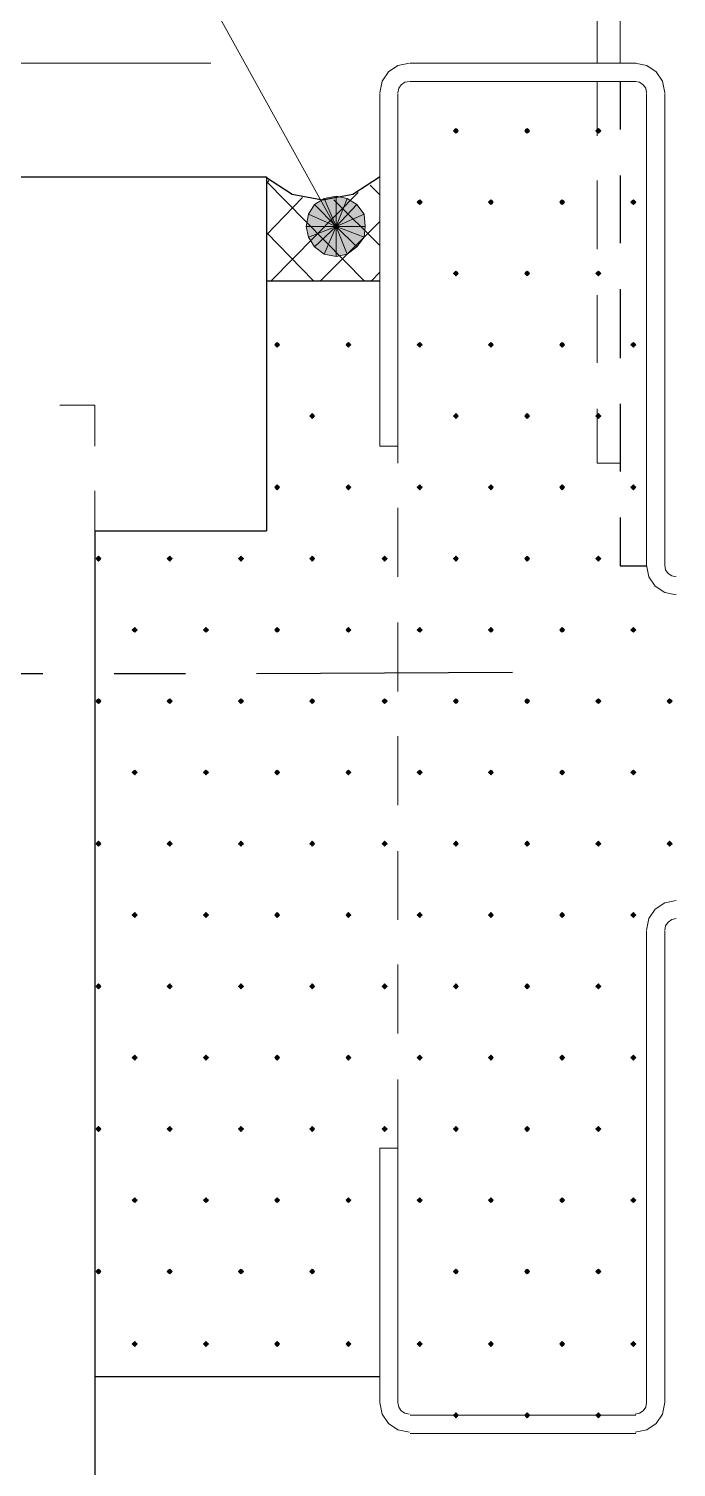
# Model space of a CAD drawing. Header units: millimetres. Extents: x 0 to 420, y 0 to 297.
# Drawn here: x 251.44 to 262.79, y 209.06 to 234.26 of the extents above; entities that cross this region are included whole.
import ezdxf

# ---------------------------------------------------------------- set-up
doc = ezdxf.new("R2010")
doc.units = ezdxf.units.MM

msp = doc.modelspace()

# ---------------------------------------------------------------- hatches: boundary and pattern name
for points in [[(258.932, 232.516), (258.911, 232.495), (258.889, 232.473), (258.911, 232.452), (258.932, 232.431), (258.953, 232.452), (258.974, 232.473), (258.953, 232.495), (258.932, 232.516)], [(260.181, 232.516), (260.16, 232.495), (260.138, 232.473), (260.16, 232.452), (260.181, 232.431), (260.202, 232.452), (260.223, 232.473), (260.202, 232.495), (260.181, 232.516)], [(261.429, 232.516), (261.408, 232.495), (261.387, 232.473), (261.408, 232.452), (261.429, 232.431), (261.451, 232.452), (261.472, 232.473), (261.451, 232.495), (261.429, 232.516)], [(256.625, 231.288), (256.455, 231.182), (256.836, 230.801), (256.625, 231.288)], [(258.297, 231.267), (258.276, 231.246), (258.254, 231.225), (258.276, 231.204), (258.297, 231.182), (258.318, 231.204), (258.339, 231.225), (258.318, 231.246), (258.297, 231.267)], [(259.546, 231.267), (259.525, 231.246), (259.503, 231.225), (259.525, 231.204), (259.546, 231.182), (259.567, 231.204), (259.588, 231.225), (259.567, 231.246), (259.546, 231.267)], [(260.795, 231.267), (260.773, 231.246), (260.752, 231.225), (260.773, 231.204), (260.795, 231.182), (260.816, 231.204), (260.837, 231.225), (260.816, 231.246), (260.795, 231.267)], [(262.043, 231.267), (262.022, 231.246), (262.001, 231.225), (262.022, 231.204), (262.043, 231.182), (262.064, 231.204), (262.086, 231.225), (262.064, 231.246), (262.043, 231.267)], [(258.932, 230.018), (258.911, 229.997), (258.889, 229.976), (258.911, 229.955), (258.932, 229.933), (258.953, 229.955), (258.974, 229.976), (258.953, 229.997), (258.932, 230.018)], [(260.181, 230.018), (260.16, 229.997), (260.138, 229.976), (260.16, 229.955), (260.181, 229.933), (260.202, 229.955), (260.223, 229.976), (260.202, 229.997), (260.181, 230.018)], [(261.429, 230.018), (261.408, 229.997), (261.387, 229.976), (261.408, 229.955), (261.429, 229.933), (261.451, 229.955), (261.472, 229.976), (261.451, 229.997), (261.429, 230.018)], [(255.799, 228.769), (255.778, 228.748), (255.757, 228.727), (255.778, 228.706), (255.799, 228.685), (255.82, 228.706), (255.841, 228.727), (255.82, 228.748), (255.799, 228.769)], [(257.048, 228.769), (257.027, 228.748), (257.006, 228.727), (257.027, 228.706), (257.048, 228.685), (257.069, 228.706), (257.09, 228.727), (257.069, 228.748), (257.048, 228.769)], [(258.297, 228.769), (258.276, 228.748), (258.254, 228.727), (258.276, 228.706), (258.297, 228.685), (258.318, 228.706), (258.339, 228.727), (258.318, 228.748), (258.297, 228.769)], [(259.546, 228.769), (259.525, 228.748), (259.503, 228.727), (259.525, 228.706), (259.546, 228.685), (259.567, 228.706), (259.588, 228.727), (259.567, 228.748), (259.546, 228.769)], [(260.795, 228.769), (260.773, 228.748), (260.752, 228.727), (260.773, 228.706), (260.795, 228.685), (260.816, 228.706), (260.837, 228.727), (260.816, 228.748), (260.795, 228.769)], [(262.043, 228.769), (262.022, 228.748), (262.001, 228.727), (262.022, 228.706), (262.043, 228.685), (262.064, 228.706), (262.086, 228.727), (262.064, 228.748), (262.043, 228.769)], [(256.413, 227.521), (256.392, 227.499), (256.371, 227.478), (256.392, 227.457), (256.413, 227.436), (256.434, 227.457), (256.455, 227.478), (256.434, 227.499), (256.413, 227.521)], [(258.932, 227.521), (258.911, 227.499), (258.889, 227.478), (258.911, 227.457), (258.932, 227.436), (258.953, 227.457), (258.974, 227.478), (258.953, 227.499), (258.932, 227.521)], [(260.181, 227.521), (260.16, 227.499), (260.138, 227.478), (260.16, 227.457), (260.181, 227.436), (260.202, 227.457), (260.223, 227.478), (260.202, 227.499), (260.181, 227.521)], [(261.429, 227.521), (261.408, 227.499), (261.387, 227.478), (261.408, 227.457), (261.429, 227.436), (261.451, 227.457), (261.472, 227.478), (261.451, 227.499), (261.429, 227.521)], [(255.799, 226.272), (255.778, 226.25), (255.757, 226.229), (255.778, 226.208), (255.799, 226.187), (255.82, 226.208), (255.841, 226.229), (255.82, 226.25), (255.799, 226.272)], [(257.048, 226.272), (257.027, 226.25), (257.006, 226.229), (257.027, 226.208), (257.048, 226.187), (257.069, 226.208), (257.09, 226.229), (257.069, 226.25), (257.048, 226.272)], [(258.297, 226.272), (258.276, 226.25), (258.254, 226.229), (258.276, 226.208), (258.297, 226.187), (258.318, 226.208), (258.339, 226.229), (258.318, 226.25), (258.297, 226.272)], [(259.546, 226.272), (259.525, 226.25), (259.503, 226.229), (259.525, 226.208), (259.546, 226.187), (259.567, 226.208), (259.588, 226.229), (259.567, 226.25), (259.546, 226.272)], [(260.795, 226.272), (260.773, 226.25), (260.752, 226.229), (260.773, 226.208), (260.795, 226.187), (260.816, 226.208), (260.837, 226.229), (260.816, 226.25), (260.795, 226.272)], [(262.043, 226.272), (262.022, 226.25), (262.001, 226.229), (262.022, 226.208), (262.043, 226.187), (262.064, 226.208), (262.086, 226.229), (262.064, 226.25), (262.043, 226.272)], [(252.666, 225.023), (252.645, 225.002), (252.624, 224.98), (252.645, 224.959), (252.666, 224.938), (252.688, 224.959), (252.709, 224.98), (252.688, 225.002), (252.666, 225.023)], [(253.915, 225.023), (253.894, 225.002), (253.873, 224.98), (253.894, 224.959), (253.915, 224.938), (253.937, 224.959), (253.958, 224.98), (253.937, 225.002), (253.915, 225.023)], [(255.164, 225.023), (255.143, 225.002), (255.122, 224.98), (255.143, 224.959), (255.164, 224.938), (255.185, 224.959), (255.207, 224.98), (255.185, 225.002), (255.164, 225.023)], [(256.413, 225.023), (256.392, 225.002), (256.371, 224.98), (256.392, 224.959), (256.413, 224.938), (256.434, 224.959), (256.455, 224.98), (256.434, 225.002), (256.413, 225.023)], [(257.683, 225.023), (257.662, 225.002), (257.641, 224.98), (257.662, 224.959), (257.683, 224.938), (257.704, 224.959), (257.725, 224.98), (257.704, 225.002), (257.683, 225.023)], [(258.932, 225.023), (258.911, 225.002), (258.889, 224.98), (258.911, 224.959), (258.932, 224.938), (258.953, 224.959), (258.974, 224.98), (258.953, 225.002), (258.932, 225.023)], [(260.181, 225.023), (260.16, 225.002), (260.138, 224.98), (260.16, 224.959), (260.181, 224.938), (260.202, 224.959), (260.223, 224.98), (260.202, 225.002), (260.181, 225.023)], [(261.429, 225.023), (261.408, 225.002), (261.387, 224.98), (261.408, 224.959), (261.429, 224.938), (261.451, 224.959), (261.472, 224.98), (261.451, 225.002), (261.429, 225.023)], [(253.302, 223.774), (253.28, 223.753), (253.259, 223.732), (253.28, 223.711), (253.302, 223.689), (253.323, 223.711), (253.344, 223.732), (253.323, 223.753), (253.302, 223.774)], [(254.55, 223.774), (254.529, 223.753), (254.508, 223.732), (254.529, 223.711), (254.55, 223.689), (254.571, 223.711), (254.593, 223.732), (254.571, 223.753), (254.55, 223.774)], [(255.799, 223.774), (255.778, 223.753), (255.757, 223.732), (255.778, 223.711), (255.799, 223.689), (255.82, 223.711), (255.841, 223.732), (255.82, 223.753), (255.799, 223.774)], [(257.048, 223.774), (257.027, 223.753), (257.006, 223.732), (257.027, 223.711), (257.048, 223.689), (257.069, 223.711), (257.09, 223.732), (257.069, 223.753), (257.048, 223.774)], [(258.297, 223.774), (258.276, 223.753), (258.254, 223.732), (258.276, 223.711), (258.297, 223.689), (258.318, 223.711), (258.339, 223.732), (258.318, 223.753), (258.297, 223.774)], [(259.546, 223.774), (259.525, 223.753), (259.503, 223.732), (259.525, 223.711), (259.546, 223.689), (259.567, 223.711), (259.588, 223.732), (259.567, 223.753), (259.546, 223.774)], [(260.795, 223.774), (260.773, 223.753), (260.752, 223.732), (260.773, 223.711), (260.795, 223.689), (260.816, 223.711), (260.837, 223.732), (260.816, 223.753), (260.795, 223.774)], [(262.043, 223.774), (262.022, 223.753), (262.001, 223.732), (262.022, 223.711), (262.043, 223.689), (262.064, 223.711), (262.086, 223.732), (262.064, 223.753), (262.043, 223.774)], [(252.666, 222.525), (252.645, 222.504), (252.624, 222.483), (252.645, 222.462), (252.666, 222.44), (252.688, 222.462), (252.709, 222.483), (252.688, 222.504), (252.666, 222.525)], [(253.915, 222.525), (253.894, 222.504), (253.873, 222.483), (253.894, 222.462), (253.915, 222.44), (253.937, 222.462), (253.958, 222.483), (253.937, 222.504), (253.915, 222.525)], [(255.164, 222.525), (255.143, 222.504), (255.122, 222.483), (255.143, 222.462), (255.164, 222.44), (255.185, 222.462), (255.207, 222.483), (255.185, 222.504), (255.164, 222.525)], [(256.413, 222.525), (256.392, 222.504), (256.371, 222.483), (256.392, 222.462), (256.413, 222.44), (256.434, 222.462), (256.455, 222.483), (256.434, 222.504), (256.413, 222.525)], [(257.683, 222.525), (257.662, 222.504), (257.641, 222.483), (257.662, 222.462), (257.683, 222.44), (257.704, 222.462), (257.725, 222.483), (257.704, 222.504), (257.683, 222.525)], [(258.932, 222.525), (258.911, 222.504), (258.889, 222.483), (258.911, 222.462), (258.932, 222.44), (258.953, 222.462), (258.974, 222.483), (258.953, 222.504), (258.932, 222.525)], [(260.181, 222.525), (260.16, 222.504), (260.138, 222.483), (260.16, 222.462), (260.181, 222.44), (260.202, 222.462), (260.223, 222.483), (260.202, 222.504), (260.181, 222.525)], [(261.429, 222.525), (261.408, 222.504), (261.387, 222.483), (261.408, 222.462), (261.429, 222.44), (261.451, 222.462), (261.472, 222.483), (261.451, 222.504), (261.429, 222.525)], [(262.678, 222.525), (262.657, 222.504), (262.636, 222.483), (262.657, 222.462), (262.678, 222.44), (262.7, 222.462), (262.721, 222.483), (262.7, 222.504), (262.678, 222.525)], [(253.302, 221.276), (253.28, 221.255), (253.259, 221.234), (253.28, 221.213), (253.302, 221.192), (253.323, 221.213), (253.344, 221.234), (253.323, 221.255), (253.302, 221.276)], [(254.55, 221.276), (254.529, 221.255), (254.508, 221.234), (254.529, 221.213), (254.55, 221.192), (254.571, 221.213), (254.593, 221.234), (254.571, 221.255), (254.55, 221.276)], [(255.799, 221.276), (255.778, 221.255), (255.757, 221.234), (255.778, 221.213), (255.799, 221.192), (255.82, 221.213), (255.841, 221.234), (255.82, 221.255), (255.799, 221.276)], [(257.048, 221.276), (257.027, 221.255), (257.006, 221.234), (257.027, 221.213), (257.048, 221.192), (257.069, 221.213), (257.09, 221.234), (257.069, 221.255), (257.048, 221.276)], [(258.297, 221.276), (258.276, 221.255), (258.254, 221.234), (258.276, 221.213), (258.297, 221.192), (258.318, 221.213), (258.339, 221.234), (258.318, 221.255), (258.297, 221.276)], [(259.546, 221.276), (259.525, 221.255), (259.503, 221.234), (259.525, 221.213), (259.546, 221.192), (259.567, 221.213), (259.588, 221.234), (259.567, 221.255), (259.546, 221.276)], [(260.795, 221.276), (260.773, 221.255), (260.752, 221.234), (260.773, 221.213), (260.795, 221.192), (260.816, 221.213), (260.837, 221.234), (260.816, 221.255), (260.795, 221.276)], [(262.043, 221.276), (262.022, 221.255), (262.001, 221.234), (262.022, 221.213), (262.043, 221.192), (262.064, 221.213), (262.086, 221.234), (262.064, 221.255), (262.043, 221.276)], [(252.666, 220.028), (252.645, 220.006), (252.624, 219.985), (252.645, 219.964), (252.666, 219.943), (252.688, 219.964), (252.709, 219.985), (252.688, 220.006), (252.666, 220.028)], [(253.915, 220.028), (253.894, 220.006), (253.873, 219.985), (253.894, 219.964), (253.915, 219.943), (253.937, 219.964), (253.958, 219.985), (253.937, 220.006), (253.915, 220.028)], [(255.164, 220.028), (255.143, 220.006), (255.122, 219.985), (255.143, 219.964), (255.164, 219.943), (255.185, 219.964), (255.207, 219.985), (255.185, 220.006), (255.164, 220.028)], [(256.413, 220.028), (256.392, 220.006), (256.371, 219.985), (256.392, 219.964), (256.413, 219.943), (256.434, 219.964), (256.455, 219.985), (256.434, 220.006), (256.413, 220.028)], [(257.683, 220.028), (257.662, 220.006), (257.641, 219.985), (257.662, 219.964), (257.683, 219.943), (257.704, 219.964), (257.725, 219.985), (257.704, 220.006), (257.683, 220.028)], [(258.932, 220.028), (258.911, 220.006), (258.889, 219.985), (258.911, 219.964), (258.932, 219.943), (258.953, 219.964), (258.974, 219.985), (258.953, 220.006), (258.932, 220.028)], [(260.181, 220.028), (260.16, 220.006), (260.138, 219.985), (260.16, 219.964), (260.181, 219.943), (260.202, 219.964), (260.223, 219.985), (260.202, 220.006), (260.181, 220.028)], [(261.429, 220.028), (261.408, 220.006), (261.387, 219.985), (261.408, 219.964), (261.429, 219.943), (261.451, 219.964), (261.472, 219.985), (261.451, 220.006), (261.429, 220.028)], [(262.678, 220.028), (262.657, 220.006), (262.636, 219.985), (262.657, 219.964), (262.678, 219.943), (262.7, 219.964), (262.721, 219.985), (262.7, 220.006), (262.678, 220.028)], [(253.302, 218.779), (253.28, 218.757), (253.259, 218.736), (253.28, 218.715), (253.302, 218.694), (253.323, 218.715), (253.344, 218.736), (253.323, 218.757), (253.302, 218.779)], [(254.55, 218.779), (254.529, 218.757), (254.508, 218.736), (254.529, 218.715), (254.55, 218.694), (254.571, 218.715), (254.593, 218.736), (254.571, 218.757), (254.55, 218.779)], [(255.799, 218.779), (255.778, 218.757), (255.757, 218.736), (255.778, 218.715), (255.799, 218.694), (255.82, 218.715), (255.841, 218.736), (255.82, 218.757), (255.799, 218.779)], [(257.048, 218.779), (257.027, 218.757), (257.006, 218.736), (257.027, 218.715), (257.048, 218.694), (257.069, 218.715), (257.09, 218.736), (257.069, 218.757), (257.048, 218.779)], [(258.297, 218.779), (258.276, 218.757), (258.254, 218.736), (258.276, 218.715), (258.297, 218.694), (258.318, 218.715), (258.339, 218.736), (258.318, 218.757), (258.297, 218.779)], [(259.546, 218.779), (259.525, 218.757), (259.503, 218.736), (259.525, 218.715), (259.546, 218.694), (259.567, 218.715), (259.588, 218.736), (259.567, 218.757), (259.546, 218.779)], [(260.795, 218.779), (260.773, 218.757), (260.752, 218.736), (260.773, 218.715), (260.795, 218.694), (260.816, 218.715), (260.837, 218.736), (260.816, 218.757), (260.795, 218.779)], [(262.043, 218.779), (262.022, 218.757), (262.001, 218.736), (262.022, 218.715), (262.043, 218.694), (262.064, 218.715), (262.086, 218.736), (262.064, 218.757), (262.043, 218.779)], [(252.666, 217.53), (252.645, 217.509), (252.624, 217.487), (252.645, 217.466), (252.666, 217.445), (252.688, 217.466), (252.709, 217.487), (252.688, 217.509), (252.666, 217.53)], [(253.915, 217.53), (253.894, 217.509), (253.873, 217.487), (253.894, 217.466), (253.915, 217.445), (253.937, 217.466), (253.958, 217.487), (253.937, 217.509), (253.915, 217.53)], [(255.164, 217.53), (255.143, 217.509), (255.122, 217.487), (255.143, 217.466), (255.164, 217.445), (255.185, 217.466), (255.207, 217.487), (255.185, 217.509), (255.164, 217.53)], [(256.413, 217.53), (256.392, 217.509), (256.371, 217.487), (256.392, 217.466), (256.413, 217.445), (256.434, 217.466), (256.455, 217.487), (256.434, 217.509), (256.413, 217.53)], [(257.683, 217.53), (257.662, 217.509), (257.641, 217.487), (257.662, 217.466), (257.683, 217.445), (257.704, 217.466), (257.725, 217.487), (257.704, 217.509), (257.683, 217.53)], [(258.932, 217.53), (258.911, 217.509), (258.889, 217.487), (258.911, 217.466), (258.932, 217.445), (258.953, 217.466), (258.974, 217.487), (258.953, 217.509), (258.932, 217.53)], [(260.181, 217.53), (260.16, 217.509), (260.138, 217.487), (260.16, 217.466), (260.181, 217.445), (260.202, 217.466), (260.223, 217.487), (260.202, 217.509), (260.181, 217.53)], [(261.429, 217.53), (261.408, 217.509), (261.387, 217.487), (261.408, 217.466), (261.429, 217.445), (261.451, 217.466), (261.472, 217.487), (261.451, 217.509), (261.429, 217.53)], [(253.302, 216.281), (253.28, 216.26), (253.259, 216.239), (253.28, 216.217), (253.302, 216.196), (253.323, 216.217), (253.344, 216.239), (253.323, 216.26), (253.302, 216.281)], [(254.55, 216.281), (254.529, 216.26), (254.508, 216.239), (254.529, 216.217), (254.55, 216.196), (254.571, 216.217), (254.593, 216.239), (254.571, 216.26), (254.55, 216.281)], [(255.799, 216.281), (255.778, 216.26), (255.757, 216.239), (255.778, 216.217), (255.799, 216.196), (255.82, 216.217), (255.841, 216.239), (255.82, 216.26), (255.799, 216.281)], [(257.048, 216.281), (257.027, 216.26), (257.006, 216.239), (257.027, 216.217), (257.048, 216.196), (257.069, 216.217), (257.09, 216.239), (257.069, 216.26), (257.048, 216.281)], [(258.297, 216.281), (258.276, 216.26), (258.254, 216.239), (258.276, 216.217), (258.297, 216.196), (258.318, 216.217), (258.339, 216.239), (258.318, 216.26), (258.297, 216.281)], [(259.546, 216.281), (259.525, 216.26), (259.503, 216.239), (259.525, 216.217), (259.546, 216.196), (259.567, 216.217), (259.588, 216.239), (259.567, 216.26), (259.546, 216.281)], [(260.795, 216.281), (260.773, 216.26), (260.752, 216.239), (260.773, 216.217), (260.795, 216.196), (260.816, 216.217), (260.837, 216.239), (260.816, 216.26), (260.795, 216.281)], [(262.043, 216.281), (262.022, 216.26), (262.001, 216.239), (262.022, 216.217), (262.043, 216.196), (262.064, 216.217), (262.086, 216.239), (262.064, 216.26), (262.043, 216.281)], [(252.666, 215.032), (252.645, 215.011), (252.624, 214.99), (252.645, 214.969), (252.666, 214.947), (252.688, 214.969), (252.709, 214.99), (252.688, 215.011), (252.666, 215.032)], [(253.915, 215.032), (253.894, 215.011), (253.873, 214.99), (253.894, 214.969), (253.915, 214.947), (253.937, 214.969), (253.958, 214.99), (253.937, 215.011), (253.915, 215.032)], [(255.164, 215.032), (255.143, 215.011), (255.122, 214.99), (255.143, 214.969), (255.164, 214.947), (255.185, 214.969), (255.207, 214.99), (255.185, 215.011), (255.164, 215.032)], [(256.413, 215.032), (256.392, 215.011), (256.371, 214.99), (256.392, 214.969), (256.413, 214.947), (256.434, 214.969), (256.455, 214.99), (256.434, 215.011), (256.413, 215.032)], [(257.683, 215.032), (257.662, 215.011), (257.641, 214.99), (257.662, 214.969), (257.683, 214.947), (257.704, 214.969), (257.725, 214.99), (257.704, 215.011), (257.683, 215.032)], [(258.932, 215.032), (258.911, 215.011), (258.889, 214.99), (258.911, 214.969), (258.932, 214.947), (258.953, 214.969), (258.974, 214.99), (258.953, 215.011), (258.932, 215.032)], [(260.181, 215.032), (260.16, 215.011), (260.138, 214.99), (260.16, 214.969), (260.181, 214.947), (260.202, 214.969), (260.223, 214.99), (260.202, 215.011), (260.181, 215.032)], [(261.429, 215.032), (261.408, 215.011), (261.387, 214.99), (261.408, 214.969), (261.429, 214.947), (261.451, 214.969), (261.472, 214.99), (261.451, 215.011), (261.429, 215.032)], [(253.302, 213.783), (253.28, 213.762), (253.259, 213.741), (253.28, 213.72), (253.302, 213.699), (253.323, 213.72), (253.344, 213.741), (253.323, 213.762), (253.302, 213.783)], [(254.55, 213.783), (254.529, 213.762), (254.508, 213.741), (254.529, 213.72), (254.55, 213.699), (254.571, 213.72), (254.593, 213.741), (254.571, 213.762), (254.55, 213.783)], [(255.799, 213.783), (255.778, 213.762), (255.757, 213.741), (255.778, 213.72), (255.799, 213.699), (255.82, 213.72), (255.841, 213.741), (255.82, 213.762), (255.799, 213.783)], [(257.048, 213.783), (257.027, 213.762), (257.006, 213.741), (257.027, 213.72), (257.048, 213.699), (257.069, 213.72), (257.09, 213.741), (257.069, 213.762), (257.048, 213.783)], [(258.297, 213.783), (258.276, 213.762), (258.254, 213.741), (258.276, 213.72), (258.297, 213.699), (258.318, 213.72), (258.339, 213.741), (258.318, 213.762), (258.297, 213.783)], [(259.546, 213.783), (259.525, 213.762), (259.503, 213.741), (259.525, 213.72), (259.546, 213.699), (259.567, 213.72), (259.588, 213.741), (259.567, 213.762), (259.546, 213.783)], [(260.795, 213.783), (260.773, 213.762), (260.752, 213.741), (260.773, 213.72), (260.795, 213.699), (260.816, 213.72), (260.837, 213.741), (260.816, 213.762), (260.795, 213.783)], [(262.043, 213.783), (262.022, 213.762), (262.001, 213.741), (262.022, 213.72), (262.043, 213.699), (262.064, 213.72), (262.086, 213.741), (262.064, 213.762), (262.043, 213.783)], [(252.666, 212.534), (252.645, 212.513), (252.624, 212.492), (252.645, 212.471), (252.666, 212.45), (252.688, 212.471), (252.709, 212.492), (252.688, 212.513), (252.666, 212.534)], [(253.915, 212.534), (253.894, 212.513), (253.873, 212.492), (253.894, 212.471), (253.915, 212.45), (253.937, 212.471), (253.958, 212.492), (253.937, 212.513), (253.915, 212.534)], [(255.164, 212.534), (255.143, 212.513), (255.122, 212.492), (255.143, 212.471), (255.164, 212.45), (255.185, 212.471), (255.207, 212.492), (255.185, 212.513), (255.164, 212.534)], [(256.413, 212.534), (256.392, 212.513), (256.371, 212.492), (256.392, 212.471), (256.413, 212.45), (256.434, 212.471), (256.455, 212.492), (256.434, 212.513), (256.413, 212.534)], [(258.932, 212.534), (258.911, 212.513), (258.889, 212.492), (258.911, 212.471), (258.932, 212.45), (258.953, 212.471), (258.974, 212.492), (258.953, 212.513), (258.932, 212.534)], [(260.181, 212.534), (260.16, 212.513), (260.138, 212.492), (260.16, 212.471), (260.181, 212.45), (260.202, 212.471), (260.223, 212.492), (260.202, 212.513), (260.181, 212.534)], [(261.429, 212.534), (261.408, 212.513), (261.387, 212.492), (261.408, 212.471), (261.429, 212.45), (261.451, 212.471), (261.472, 212.492), (261.451, 212.513), (261.429, 212.534)], [(253.302, 211.264), (253.28, 211.243), (253.259, 211.222), (253.28, 211.201), (253.302, 211.18), (253.323, 211.201), (253.344, 211.222), (253.323, 211.243), (253.302, 211.264)], [(254.55, 211.264), (254.529, 211.243), (254.508, 211.222), (254.529, 211.201), (254.55, 211.18), (254.571, 211.201), (254.593, 211.222), (254.571, 211.243), (254.55, 211.264)], [(255.799, 211.264), (255.778, 211.243), (255.757, 211.222), (255.778, 211.201), (255.799, 211.18), (255.82, 211.201), (255.841, 211.222), (255.82, 211.243), (255.799, 211.264)], [(257.048, 211.264), (257.027, 211.243), (257.006, 211.222), (257.027, 211.201), (257.048, 211.18), (257.069, 211.201), (257.09, 211.222), (257.069, 211.243), (257.048, 211.264)], [(258.297, 211.264), (258.276, 211.243), (258.254, 211.222), (258.276, 211.201), (258.297, 211.18), (258.318, 211.201), (258.339, 211.222), (258.318, 211.243), (258.297, 211.264)], [(259.546, 211.264), (259.525, 211.243), (259.503, 211.222), (259.525, 211.201), (259.546, 211.18), (259.567, 211.201), (259.588, 211.222), (259.567, 211.243), (259.546, 211.264)], [(260.795, 211.264), (260.773, 211.243), (260.752, 211.222), (260.773, 211.201), (260.795, 211.18), (260.816, 211.201), (260.837, 211.222), (260.816, 211.243), (260.795, 211.264)], [(262.043, 211.264), (262.022, 211.243), (262.001, 211.222), (262.022, 211.201), (262.043, 211.18), (262.064, 211.201), (262.086, 211.222), (262.064, 211.243), (262.043, 211.264)], [(258.932, 210.016), (258.911, 209.995), (258.889, 209.973), (258.911, 209.952), (258.932, 209.931), (258.953, 209.952), (258.974, 209.973), (258.953, 209.995), (258.932, 210.016)], [(260.181, 210.016), (260.16, 209.995), (260.138, 209.973), (260.16, 209.952), (260.181, 209.931), (260.202, 209.952), (260.223, 209.973), (260.202, 209.995), (260.181, 210.016)], [(261.429, 210.016), (261.408, 209.995), (261.387, 209.973), (261.408, 209.952), (261.429, 209.931), (261.451, 209.952), (261.472, 209.973), (261.451, 209.995), (261.429, 210.016)]]:
    msp.add_hatch(color=7).paths.add_polyline_path(points)
h = msp.add_hatch(color=7)
h.paths.add_polyline_path([(257.196, 231.182), (257.027, 231.288), (256.836, 230.801), (257.196, 231.182)])
h.paths.add_polyline_path([(257.027, 231.288), (256.836, 230.801), (256.836, 231.33), (257.027, 231.288)])
h.paths.add_polyline_path([(256.836, 230.801), (256.836, 231.33), (256.625, 231.288), (256.836, 230.801)])
h = msp.add_hatch(color=7)
h.paths.add_polyline_path([(256.455, 231.182), (256.35, 231.013), (256.836, 230.801), (256.455, 231.182)])
h.paths.add_polyline_path([(256.35, 231.013), (256.836, 230.801), (256.307, 230.801), (256.35, 231.013)])
h.paths.add_polyline_path([(256.836, 230.801), (256.307, 230.801), (256.35, 230.611), (256.836, 230.801)])
h = msp.add_hatch(color=7)
h.paths.add_polyline_path([(257.323, 230.611), (257.344, 230.801), (256.836, 230.801), (257.323, 230.611)])
h.paths.add_polyline_path([(257.344, 230.801), (256.836, 230.801), (257.323, 231.013), (257.344, 230.801)])
h.paths.add_polyline_path([(256.836, 230.801), (257.323, 231.013), (257.196, 231.182), (256.836, 230.801)])
h = msp.add_hatch(color=7)
h.paths.add_polyline_path([(256.35, 230.611), (256.455, 230.441), (256.836, 230.801), (256.35, 230.611)])
h.paths.add_polyline_path([(256.455, 230.441), (256.836, 230.801), (256.625, 230.314), (256.455, 230.441)])
h.paths.add_polyline_path([(256.836, 230.801), (256.625, 230.314), (256.836, 230.272), (256.836, 230.801)])
h = msp.add_hatch(color=7)
h.paths.add_polyline_path([(256.836, 230.272), (257.027, 230.314), (256.836, 230.801), (256.836, 230.272)])
h.paths.add_polyline_path([(257.027, 230.314), (256.836, 230.801), (257.196, 230.441), (257.027, 230.314)])
h.paths.add_polyline_path([(256.836, 230.801), (257.196, 230.441), (257.323, 230.611), (256.836, 230.801)])

# ---------------------------------------------------------------- linework, layer by layer
at = {"lineweight": 13}
for points in [[(256.794, 230.844), (249.746, 243.565)], [(261.408, 237.257), (261.408, 233.659)], [(261.811, 233.659), (261.811, 236.241)], [(254.635, 233.659), (247.608, 233.659)], [(258.117, 233.659), (257.915, 233.618), (257.75, 233.507), (257.639, 233.342), (257.598, 233.14)], [(258.128, 233.659), (262.086, 233.659)], [(262.594, 233.14), (262.553, 233.342), (262.442, 233.507), (262.277, 233.618), (262.075, 233.659)], [(257.598, 226.949), (257.598, 233.13)], [(258.117, 233.341), (258.039, 233.326), (257.975, 233.282), (257.932, 233.219), (257.916, 233.14)], [(257.916, 226.949), (257.916, 233.13)], [(258.128, 233.341), (262.086, 233.341)], [(261.408, 233.341), (261.408, 232.389)], [(262.276, 233.14), (262.26, 233.219), (262.217, 233.282), (262.153, 233.326), (262.075, 233.341)], [(262.276, 233.13), (262.276, 224.854)], [(262.594, 233.13), (262.594, 224.854)], [(255.609, 231.542), (255.651, 231.606)], [(257.323, 229.849), (255.609, 231.584)], [(261.408, 231.606), (261.408, 230.399)], [(255.693, 229.849), (257.217, 231.394)], [(257.598, 231.352), (257.429, 231.521)], [(255.609, 230.653), (256.244, 231.309)], [(257.598, 230.463), (256.794, 231.267)], [(256.561, 229.849), (257.598, 230.886)], [(256.434, 229.849), (255.609, 230.696)], [(257.45, 229.849), (257.598, 229.997)], [(261.408, 229.595), (261.408, 228.409)], [(251.989, 227.669), (252.603, 227.669)], [(252.603, 227.669), (252.603, 226.949)], [(261.408, 227.605), (261.408, 226.653)], [(257.916, 227.457), (257.916, 226.653)], [(257.598, 226.949), (257.916, 226.949)], [(261.408, 226.653), (261.811, 226.653)], [(252.603, 226.166), (252.603, 225.467)], [(257.916, 225.87), (257.916, 224.663)], [(262.276, 224.864), (262.317, 224.662), (262.428, 224.497), (262.593, 224.386), (262.795, 224.346)], [(262.594, 224.864), (262.609, 224.786), (262.653, 224.722), (262.717, 224.679), (262.795, 224.663)], [(257.916, 223.859), (257.916, 222.652)], [(257.916, 221.869), (257.916, 220.662)], [(257.916, 219.858), (257.916, 218.652)], [(262.795, 218.99), (262.593, 218.95), (262.428, 218.838), (262.317, 218.674), (262.276, 218.472)], [(262.795, 218.673), (262.717, 218.657), (262.653, 218.614), (262.609, 218.55), (262.594, 218.472)], [(262.276, 218.461), (262.276, 210.185)], [(262.594, 218.461), (262.594, 210.185)], [(257.916, 217.868), (257.916, 216.662)], [(257.916, 215.858), (257.916, 214.651)], [(257.598, 210.185), (257.598, 214.651)], [(257.598, 214.651), (257.916, 214.651)], [(257.916, 210.185), (257.916, 214.651)], [(257.916, 213.868), (257.916, 212.662)], [(257.916, 211.857), (257.916, 211.053)], [(257.598, 210.196), (257.639, 209.994), (257.75, 209.829), (257.915, 209.718), (258.117, 209.677)], [(257.916, 210.196), (257.932, 210.117), (257.975, 210.053), (258.039, 210.01), (258.117, 209.995)], [(262.075, 209.995), (262.153, 210.01), (262.217, 210.053), (262.26, 210.117), (262.276, 210.196)], [(262.075, 209.677), (262.277, 209.718), (262.442, 209.829), (262.553, 209.994), (262.594, 210.196)], [(262.086, 209.973), (258.128, 209.973)], [(262.086, 209.656), (258.128, 209.656)]]:
    msp.add_lwpolyline(points, dxfattribs=at)
at = {"lineweight": 25}
for points in [[(261.811, 233.341), (261.811, 232.495)], [(230.59, 231.669), (255.609, 231.669)], [(255.609, 231.669), (255.609, 225.467)], [(261.811, 231.69), (261.811, 230.505)], [(261.811, 229.701), (261.811, 228.494)], [(261.811, 227.69), (261.811, 226.504)], [(261.811, 225.7), (261.811, 224.854)], [(252.603, 225.467), (252.603, 198.67)], [(252.603, 225.467), (255.609, 225.467)], [(261.811, 224.854), (262.276, 224.854)], [(247.205, 222.97), (251.693, 222.97)], [(252.942, 222.97), (254.191, 222.97)], [(255.439, 222.97), (259.927, 222.991)]]:
    msp.add_lwpolyline(points, dxfattribs=at)
at = {"lineweight": 0}
for points in [[(258.932, 232.516), (258.911, 232.495), (258.889, 232.473), (258.911, 232.452), (258.932, 232.431), (258.953, 232.452), (258.974, 232.473), (258.953, 232.495)], [(260.181, 232.516), (260.16, 232.495), (260.138, 232.473), (260.16, 232.452), (260.181, 232.431), (260.202, 232.452), (260.223, 232.473), (260.202, 232.495)], [(261.429, 232.516), (261.408, 232.495), (261.387, 232.473), (261.408, 232.452), (261.429, 232.431), (261.451, 232.452), (261.472, 232.473), (261.451, 232.495)], [(256.836, 230.801), (256.836, 231.33), (256.625, 231.288)], [(257.027, 231.288), (256.836, 230.801), (256.836, 231.33)], [(256.455, 231.182), (256.35, 231.013), (256.836, 230.801)], [(256.625, 231.288), (256.455, 231.182), (256.836, 230.801)], [(257.196, 231.182), (257.027, 231.288), (256.836, 230.801)], [(256.836, 230.801), (257.323, 231.013), (257.196, 231.182)], [(258.297, 231.267), (258.276, 231.246), (258.254, 231.225), (258.276, 231.204), (258.297, 231.182), (258.318, 231.204), (258.339, 231.225), (258.318, 231.246)], [(259.546, 231.267), (259.525, 231.246), (259.503, 231.225), (259.525, 231.204), (259.546, 231.182), (259.567, 231.204), (259.588, 231.225), (259.567, 231.246)], [(260.795, 231.267), (260.773, 231.246), (260.752, 231.225), (260.773, 231.204), (260.795, 231.182), (260.816, 231.204), (260.837, 231.225), (260.816, 231.246)], [(262.043, 231.267), (262.022, 231.246), (262.001, 231.225), (262.022, 231.204), (262.043, 231.182), (262.064, 231.204), (262.086, 231.225), (262.064, 231.246)], [(256.35, 231.013), (256.836, 230.801), (256.307, 230.801)], [(257.344, 230.801), (256.836, 230.801), (257.323, 231.013)], [(256.836, 230.801), (256.307, 230.801), (256.35, 230.611)], [(256.35, 230.611), (256.455, 230.441), (256.836, 230.801)], [(256.455, 230.441), (256.836, 230.801), (256.625, 230.314)], [(256.836, 230.801), (256.625, 230.314), (256.836, 230.272)], [(256.836, 230.272), (257.027, 230.314), (256.836, 230.801)], [(257.027, 230.314), (256.836, 230.801), (257.196, 230.441)], [(256.836, 230.801), (257.196, 230.441), (257.323, 230.611)], [(257.323, 230.611), (257.344, 230.801), (256.836, 230.801)], [(258.932, 230.018), (258.911, 229.997), (258.889, 229.976), (258.911, 229.955), (258.932, 229.933), (258.953, 229.955), (258.974, 229.976), (258.953, 229.997)], [(260.181, 230.018), (260.16, 229.997), (260.138, 229.976), (260.16, 229.955), (260.181, 229.933), (260.202, 229.955), (260.223, 229.976), (260.202, 229.997)], [(261.429, 230.018), (261.408, 229.997), (261.387, 229.976), (261.408, 229.955), (261.429, 229.933), (261.451, 229.955), (261.472, 229.976), (261.451, 229.997)], [(255.799, 228.769), (255.778, 228.748), (255.757, 228.727), (255.778, 228.706), (255.799, 228.685), (255.82, 228.706), (255.841, 228.727), (255.82, 228.748)], [(257.048, 228.769), (257.027, 228.748), (257.006, 228.727), (257.027, 228.706), (257.048, 228.685), (257.069, 228.706), (257.09, 228.727), (257.069, 228.748)], [(258.297, 228.769), (258.276, 228.748), (258.254, 228.727), (258.276, 228.706), (258.297, 228.685), (258.318, 228.706), (258.339, 228.727), (258.318, 228.748)], [(259.546, 228.769), (259.525, 228.748), (259.503, 228.727), (259.525, 228.706), (259.546, 228.685), (259.567, 228.706), (259.588, 228.727), (259.567, 228.748)], [(260.795, 228.769), (260.773, 228.748), (260.752, 228.727), (260.773, 228.706), (260.795, 228.685), (260.816, 228.706), (260.837, 228.727), (260.816, 228.748)], [(262.043, 228.769), (262.022, 228.748), (262.001, 228.727), (262.022, 228.706), (262.043, 228.685), (262.064, 228.706), (262.086, 228.727), (262.064, 228.748)], [(256.413, 227.521), (256.392, 227.499), (256.371, 227.478), (256.392, 227.457), (256.413, 227.436), (256.434, 227.457), (256.455, 227.478), (256.434, 227.499)], [(258.932, 227.521), (258.911, 227.499), (258.889, 227.478), (258.911, 227.457), (258.932, 227.436), (258.953, 227.457), (258.974, 227.478), (258.953, 227.499)], [(260.181, 227.521), (260.16, 227.499), (260.138, 227.478), (260.16, 227.457), (260.181, 227.436), (260.202, 227.457), (260.223, 227.478), (260.202, 227.499)], [(261.429, 227.521), (261.408, 227.499), (261.387, 227.478), (261.408, 227.457), (261.429, 227.436), (261.451, 227.457), (261.472, 227.478), (261.451, 227.499)], [(255.799, 226.272), (255.778, 226.25), (255.757, 226.229), (255.778, 226.208), (255.799, 226.187), (255.82, 226.208), (255.841, 226.229), (255.82, 226.25)], [(257.048, 226.272), (257.027, 226.25), (257.006, 226.229), (257.027, 226.208), (257.048, 226.187), (257.069, 226.208), (257.09, 226.229), (257.069, 226.25)], [(258.297, 226.272), (258.276, 226.25), (258.254, 226.229), (258.276, 226.208), (258.297, 226.187), (258.318, 226.208), (258.339, 226.229), (258.318, 226.25)], [(259.546, 226.272), (259.525, 226.25), (259.503, 226.229), (259.525, 226.208), (259.546, 226.187), (259.567, 226.208), (259.588, 226.229), (259.567, 226.25)], [(260.795, 226.272), (260.773, 226.25), (260.752, 226.229), (260.773, 226.208), (260.795, 226.187), (260.816, 226.208), (260.837, 226.229), (260.816, 226.25)], [(262.043, 226.272), (262.022, 226.25), (262.001, 226.229), (262.022, 226.208), (262.043, 226.187), (262.064, 226.208), (262.086, 226.229), (262.064, 226.25)], [(252.666, 225.023), (252.645, 225.002), (252.624, 224.98), (252.645, 224.959), (252.666, 224.938), (252.688, 224.959), (252.709, 224.98), (252.688, 225.002)], [(253.915, 225.023), (253.894, 225.002), (253.873, 224.98), (253.894, 224.959), (253.915, 224.938), (253.937, 224.959), (253.958, 224.98), (253.937, 225.002)], [(255.164, 225.023), (255.143, 225.002), (255.122, 224.98), (255.143, 224.959), (255.164, 224.938), (255.185, 224.959), (255.207, 224.98), (255.185, 225.002)], [(256.413, 225.023), (256.392, 225.002), (256.371, 224.98), (256.392, 224.959), (256.413, 224.938), (256.434, 224.959), (256.455, 224.98), (256.434, 225.002)], [(257.683, 225.023), (257.662, 225.002), (257.641, 224.98), (257.662, 224.959), (257.683, 224.938), (257.704, 224.959), (257.725, 224.98), (257.704, 225.002)], [(258.932, 225.023), (258.911, 225.002), (258.889, 224.98), (258.911, 224.959), (258.932, 224.938), (258.953, 224.959), (258.974, 224.98), (258.953, 225.002)], [(260.181, 225.023), (260.16, 225.002), (260.138, 224.98), (260.16, 224.959), (260.181, 224.938), (260.202, 224.959), (260.223, 224.98), (260.202, 225.002)], [(261.429, 225.023), (261.408, 225.002), (261.387, 224.98), (261.408, 224.959), (261.429, 224.938), (261.451, 224.959), (261.472, 224.98), (261.451, 225.002)], [(253.302, 223.774), (253.28, 223.753), (253.259, 223.732), (253.28, 223.711), (253.302, 223.689), (253.323, 223.711), (253.344, 223.732), (253.323, 223.753)], [(254.55, 223.774), (254.529, 223.753), (254.508, 223.732), (254.529, 223.711), (254.55, 223.689), (254.571, 223.711), (254.593, 223.732), (254.571, 223.753)], [(255.799, 223.774), (255.778, 223.753), (255.757, 223.732), (255.778, 223.711), (255.799, 223.689), (255.82, 223.711), (255.841, 223.732), (255.82, 223.753)], [(257.048, 223.774), (257.027, 223.753), (257.006, 223.732), (257.027, 223.711), (257.048, 223.689), (257.069, 223.711), (257.09, 223.732), (257.069, 223.753)], [(258.297, 223.774), (258.276, 223.753), (258.254, 223.732), (258.276, 223.711), (258.297, 223.689), (258.318, 223.711), (258.339, 223.732), (258.318, 223.753)], [(259.546, 223.774), (259.525, 223.753), (259.503, 223.732), (259.525, 223.711), (259.546, 223.689), (259.567, 223.711), (259.588, 223.732), (259.567, 223.753)], [(260.795, 223.774), (260.773, 223.753), (260.752, 223.732), (260.773, 223.711), (260.795, 223.689), (260.816, 223.711), (260.837, 223.732), (260.816, 223.753)], [(262.043, 223.774), (262.022, 223.753), (262.001, 223.732), (262.022, 223.711), (262.043, 223.689), (262.064, 223.711), (262.086, 223.732), (262.064, 223.753)], [(252.666, 222.525), (252.645, 222.504), (252.624, 222.483), (252.645, 222.462), (252.666, 222.44), (252.688, 222.462), (252.709, 222.483), (252.688, 222.504)], [(253.915, 222.525), (253.894, 222.504), (253.873, 222.483), (253.894, 222.462), (253.915, 222.44), (253.937, 222.462), (253.958, 222.483), (253.937, 222.504)], [(255.164, 222.525), (255.143, 222.504), (255.122, 222.483), (255.143, 222.462), (255.164, 222.44), (255.185, 222.462), (255.207, 222.483), (255.185, 222.504)], [(256.413, 222.525), (256.392, 222.504), (256.371, 222.483), (256.392, 222.462), (256.413, 222.44), (256.434, 222.462), (256.455, 222.483), (256.434, 222.504)], [(257.683, 222.525), (257.662, 222.504), (257.641, 222.483), (257.662, 222.462), (257.683, 222.44), (257.704, 222.462), (257.725, 222.483), (257.704, 222.504)], [(258.932, 222.525), (258.911, 222.504), (258.889, 222.483), (258.911, 222.462), (258.932, 222.44), (258.953, 222.462), (258.974, 222.483), (258.953, 222.504)], [(260.181, 222.525), (260.16, 222.504), (260.138, 222.483), (260.16, 222.462), (260.181, 222.44), (260.202, 222.462), (260.223, 222.483), (260.202, 222.504)], [(261.429, 222.525), (261.408, 222.504), (261.387, 222.483), (261.408, 222.462), (261.429, 222.44), (261.451, 222.462), (261.472, 222.483), (261.451, 222.504)], [(262.678, 222.525), (262.657, 222.504), (262.636, 222.483), (262.657, 222.462), (262.678, 222.44), (262.7, 222.462), (262.721, 222.483), (262.7, 222.504)], [(253.302, 221.276), (253.28, 221.255), (253.259, 221.234), (253.28, 221.213), (253.302, 221.192), (253.323, 221.213), (253.344, 221.234), (253.323, 221.255)], [(254.55, 221.276), (254.529, 221.255), (254.508, 221.234), (254.529, 221.213), (254.55, 221.192), (254.571, 221.213), (254.593, 221.234), (254.571, 221.255)], [(255.799, 221.276), (255.778, 221.255), (255.757, 221.234), (255.778, 221.213), (255.799, 221.192), (255.82, 221.213), (255.841, 221.234), (255.82, 221.255)], [(257.048, 221.276), (257.027, 221.255), (257.006, 221.234), (257.027, 221.213), (257.048, 221.192), (257.069, 221.213), (257.09, 221.234), (257.069, 221.255)], [(258.297, 221.276), (258.276, 221.255), (258.254, 221.234), (258.276, 221.213), (258.297, 221.192), (258.318, 221.213), (258.339, 221.234), (258.318, 221.255)], [(259.546, 221.276), (259.525, 221.255), (259.503, 221.234), (259.525, 221.213), (259.546, 221.192), (259.567, 221.213), (259.588, 221.234), (259.567, 221.255)], [(260.795, 221.276), (260.773, 221.255), (260.752, 221.234), (260.773, 221.213), (260.795, 221.192), (260.816, 221.213), (260.837, 221.234), (260.816, 221.255)], [(262.043, 221.276), (262.022, 221.255), (262.001, 221.234), (262.022, 221.213), (262.043, 221.192), (262.064, 221.213), (262.086, 221.234), (262.064, 221.255)], [(252.666, 220.028), (252.645, 220.006), (252.624, 219.985), (252.645, 219.964), (252.666, 219.943), (252.688, 219.964), (252.709, 219.985), (252.688, 220.006)], [(253.915, 220.028), (253.894, 220.006), (253.873, 219.985), (253.894, 219.964), (253.915, 219.943), (253.937, 219.964), (253.958, 219.985), (253.937, 220.006)], [(255.164, 220.028), (255.143, 220.006), (255.122, 219.985), (255.143, 219.964), (255.164, 219.943), (255.185, 219.964), (255.207, 219.985), (255.185, 220.006)], [(256.413, 220.028), (256.392, 220.006), (256.371, 219.985), (256.392, 219.964), (256.413, 219.943), (256.434, 219.964), (256.455, 219.985), (256.434, 220.006)], [(257.683, 220.028), (257.662, 220.006), (257.641, 219.985), (257.662, 219.964), (257.683, 219.943), (257.704, 219.964), (257.725, 219.985), (257.704, 220.006)], [(258.932, 220.028), (258.911, 220.006), (258.889, 219.985), (258.911, 219.964), (258.932, 219.943), (258.953, 219.964), (258.974, 219.985), (258.953, 220.006)], [(260.181, 220.028), (260.16, 220.006), (260.138, 219.985), (260.16, 219.964), (260.181, 219.943), (260.202, 219.964), (260.223, 219.985), (260.202, 220.006)], [(261.429, 220.028), (261.408, 220.006), (261.387, 219.985), (261.408, 219.964), (261.429, 219.943), (261.451, 219.964), (261.472, 219.985), (261.451, 220.006)], [(262.678, 220.028), (262.657, 220.006), (262.636, 219.985), (262.657, 219.964), (262.678, 219.943), (262.7, 219.964), (262.721, 219.985), (262.7, 220.006)], [(253.302, 218.779), (253.28, 218.757), (253.259, 218.736), (253.28, 218.715), (253.302, 218.694), (253.323, 218.715), (253.344, 218.736), (253.323, 218.757)], [(254.55, 218.779), (254.529, 218.757), (254.508, 218.736), (254.529, 218.715), (254.55, 218.694), (254.571, 218.715), (254.593, 218.736), (254.571, 218.757)], [(255.799, 218.779), (255.778, 218.757), (255.757, 218.736), (255.778, 218.715), (255.799, 218.694), (255.82, 218.715), (255.841, 218.736), (255.82, 218.757)], [(257.048, 218.779), (257.027, 218.757), (257.006, 218.736), (257.027, 218.715), (257.048, 218.694), (257.069, 218.715), (257.09, 218.736), (257.069, 218.757)], [(258.297, 218.779), (258.276, 218.757), (258.254, 218.736), (258.276, 218.715), (258.297, 218.694), (258.318, 218.715), (258.339, 218.736), (258.318, 218.757)], [(259.546, 218.779), (259.525, 218.757), (259.503, 218.736), (259.525, 218.715), (259.546, 218.694), (259.567, 218.715), (259.588, 218.736), (259.567, 218.757)], [(260.795, 218.779), (260.773, 218.757), (260.752, 218.736), (260.773, 218.715), (260.795, 218.694), (260.816, 218.715), (260.837, 218.736), (260.816, 218.757)], [(262.043, 218.779), (262.022, 218.757), (262.001, 218.736), (262.022, 218.715), (262.043, 218.694), (262.064, 218.715), (262.086, 218.736), (262.064, 218.757)], [(252.666, 217.53), (252.645, 217.509), (252.624, 217.487), (252.645, 217.466), (252.666, 217.445), (252.688, 217.466), (252.709, 217.487), (252.688, 217.509)], [(253.915, 217.53), (253.894, 217.509), (253.873, 217.487), (253.894, 217.466), (253.915, 217.445), (253.937, 217.466), (253.958, 217.487), (253.937, 217.509)], [(255.164, 217.53), (255.143, 217.509), (255.122, 217.487), (255.143, 217.466), (255.164, 217.445), (255.185, 217.466), (255.207, 217.487), (255.185, 217.509)], [(256.413, 217.53), (256.392, 217.509), (256.371, 217.487), (256.392, 217.466), (256.413, 217.445), (256.434, 217.466), (256.455, 217.487), (256.434, 217.509)], [(257.683, 217.53), (257.662, 217.509), (257.641, 217.487), (257.662, 217.466), (257.683, 217.445), (257.704, 217.466), (257.725, 217.487), (257.704, 217.509)], [(258.932, 217.53), (258.911, 217.509), (258.889, 217.487), (258.911, 217.466), (258.932, 217.445), (258.953, 217.466), (258.974, 217.487), (258.953, 217.509)], [(260.181, 217.53), (260.16, 217.509), (260.138, 217.487), (260.16, 217.466), (260.181, 217.445), (260.202, 217.466), (260.223, 217.487), (260.202, 217.509)], [(261.429, 217.53), (261.408, 217.509), (261.387, 217.487), (261.408, 217.466), (261.429, 217.445), (261.451, 217.466), (261.472, 217.487), (261.451, 217.509)], [(253.302, 216.281), (253.28, 216.26), (253.259, 216.239), (253.28, 216.217), (253.302, 216.196), (253.323, 216.217), (253.344, 216.239), (253.323, 216.26)], [(254.55, 216.281), (254.529, 216.26), (254.508, 216.239), (254.529, 216.217), (254.55, 216.196), (254.571, 216.217), (254.593, 216.239), (254.571, 216.26)], [(255.799, 216.281), (255.778, 216.26), (255.757, 216.239), (255.778, 216.217), (255.799, 216.196), (255.82, 216.217), (255.841, 216.239), (255.82, 216.26)], [(257.048, 216.281), (257.027, 216.26), (257.006, 216.239), (257.027, 216.217), (257.048, 216.196), (257.069, 216.217), (257.09, 216.239), (257.069, 216.26)], [(258.297, 216.281), (258.276, 216.26), (258.254, 216.239), (258.276, 216.217), (258.297, 216.196), (258.318, 216.217), (258.339, 216.239), (258.318, 216.26)], [(259.546, 216.281), (259.525, 216.26), (259.503, 216.239), (259.525, 216.217), (259.546, 216.196), (259.567, 216.217), (259.588, 216.239), (259.567, 216.26)], [(260.795, 216.281), (260.773, 216.26), (260.752, 216.239), (260.773, 216.217), (260.795, 216.196), (260.816, 216.217), (260.837, 216.239), (260.816, 216.26)], [(262.043, 216.281), (262.022, 216.26), (262.001, 216.239), (262.022, 216.217), (262.043, 216.196), (262.064, 216.217), (262.086, 216.239), (262.064, 216.26)], [(252.666, 215.032), (252.645, 215.011), (252.624, 214.99), (252.645, 214.969), (252.666, 214.947), (252.688, 214.969), (252.709, 214.99), (252.688, 215.011)], [(253.915, 215.032), (253.894, 215.011), (253.873, 214.99), (253.894, 214.969), (253.915, 214.947), (253.937, 214.969), (253.958, 214.99), (253.937, 215.011)], [(255.164, 215.032), (255.143, 215.011), (255.122, 214.99), (255.143, 214.969), (255.164, 214.947), (255.185, 214.969), (255.207, 214.99), (255.185, 215.011)], [(256.413, 215.032), (256.392, 215.011), (256.371, 214.99), (256.392, 214.969), (256.413, 214.947), (256.434, 214.969), (256.455, 214.99), (256.434, 215.011)], [(257.683, 215.032), (257.662, 215.011), (257.641, 214.99), (257.662, 214.969), (257.683, 214.947), (257.704, 214.969), (257.725, 214.99), (257.704, 215.011)], [(258.932, 215.032), (258.911, 215.011), (258.889, 214.99), (258.911, 214.969), (258.932, 214.947), (258.953, 214.969), (258.974, 214.99), (258.953, 215.011)], [(260.181, 215.032), (260.16, 215.011), (260.138, 214.99), (260.16, 214.969), (260.181, 214.947), (260.202, 214.969), (260.223, 214.99), (260.202, 215.011)], [(261.429, 215.032), (261.408, 215.011), (261.387, 214.99), (261.408, 214.969), (261.429, 214.947), (261.451, 214.969), (261.472, 214.99), (261.451, 215.011)], [(253.302, 213.783), (253.28, 213.762), (253.259, 213.741), (253.28, 213.72), (253.302, 213.699), (253.323, 213.72), (253.344, 213.741), (253.323, 213.762)], [(254.55, 213.783), (254.529, 213.762), (254.508, 213.741), (254.529, 213.72), (254.55, 213.699), (254.571, 213.72), (254.593, 213.741), (254.571, 213.762)], [(255.799, 213.783), (255.778, 213.762), (255.757, 213.741), (255.778, 213.72), (255.799, 213.699), (255.82, 213.72), (255.841, 213.741), (255.82, 213.762)], [(257.048, 213.783), (257.027, 213.762), (257.006, 213.741), (257.027, 213.72), (257.048, 213.699), (257.069, 213.72), (257.09, 213.741), (257.069, 213.762)], [(258.297, 213.783), (258.276, 213.762), (258.254, 213.741), (258.276, 213.72), (258.297, 213.699), (258.318, 213.72), (258.339, 213.741), (258.318, 213.762)], [(259.546, 213.783), (259.525, 213.762), (259.503, 213.741), (259.525, 213.72), (259.546, 213.699), (259.567, 213.72), (259.588, 213.741), (259.567, 213.762)], [(260.795, 213.783), (260.773, 213.762), (260.752, 213.741), (260.773, 213.72), (260.795, 213.699), (260.816, 213.72), (260.837, 213.741), (260.816, 213.762)], [(262.043, 213.783), (262.022, 213.762), (262.001, 213.741), (262.022, 213.72), (262.043, 213.699), (262.064, 213.72), (262.086, 213.741), (262.064, 213.762)], [(252.666, 212.534), (252.645, 212.513), (252.624, 212.492), (252.645, 212.471), (252.666, 212.45), (252.688, 212.471), (252.709, 212.492), (252.688, 212.513)], [(253.915, 212.534), (253.894, 212.513), (253.873, 212.492), (253.894, 212.471), (253.915, 212.45), (253.937, 212.471), (253.958, 212.492), (253.937, 212.513)], [(255.164, 212.534), (255.143, 212.513), (255.122, 212.492), (255.143, 212.471), (255.164, 212.45), (255.185, 212.471), (255.207, 212.492), (255.185, 212.513)], [(256.413, 212.534), (256.392, 212.513), (256.371, 212.492), (256.392, 212.471), (256.413, 212.45), (256.434, 212.471), (256.455, 212.492), (256.434, 212.513)], [(258.932, 212.534), (258.911, 212.513), (258.889, 212.492), (258.911, 212.471), (258.932, 212.45), (258.953, 212.471), (258.974, 212.492), (258.953, 212.513)], [(260.181, 212.534), (260.16, 212.513), (260.138, 212.492), (260.16, 212.471), (260.181, 212.45), (260.202, 212.471), (260.223, 212.492), (260.202, 212.513)], [(261.429, 212.534), (261.408, 212.513), (261.387, 212.492), (261.408, 212.471), (261.429, 212.45), (261.451, 212.471), (261.472, 212.492), (261.451, 212.513)], [(253.302, 211.264), (253.28, 211.243), (253.259, 211.222), (253.28, 211.201), (253.302, 211.18), (253.323, 211.201), (253.344, 211.222), (253.323, 211.243)], [(254.55, 211.264), (254.529, 211.243), (254.508, 211.222), (254.529, 211.201), (254.55, 211.18), (254.571, 211.201), (254.593, 211.222), (254.571, 211.243)], [(255.799, 211.264), (255.778, 211.243), (255.757, 211.222), (255.778, 211.201), (255.799, 211.18), (255.82, 211.201), (255.841, 211.222), (255.82, 211.243)], [(257.048, 211.264), (257.027, 211.243), (257.006, 211.222), (257.027, 211.201), (257.048, 211.18), (257.069, 211.201), (257.09, 211.222), (257.069, 211.243)], [(258.297, 211.264), (258.276, 211.243), (258.254, 211.222), (258.276, 211.201), (258.297, 211.18), (258.318, 211.201), (258.339, 211.222), (258.318, 211.243)], [(259.546, 211.264), (259.525, 211.243), (259.503, 211.222), (259.525, 211.201), (259.546, 211.18), (259.567, 211.201), (259.588, 211.222), (259.567, 211.243)], [(260.795, 211.264), (260.773, 211.243), (260.752, 211.222), (260.773, 211.201), (260.795, 211.18), (260.816, 211.201), (260.837, 211.222), (260.816, 211.243)], [(262.043, 211.264), (262.022, 211.243), (262.001, 211.222), (262.022, 211.201), (262.043, 211.18), (262.064, 211.201), (262.086, 211.222), (262.064, 211.243)], [(258.932, 210.016), (258.911, 209.995), (258.889, 209.973), (258.911, 209.952), (258.932, 209.931), (258.953, 209.952), (258.974, 209.973), (258.953, 209.995)], [(260.181, 210.016), (260.16, 209.995), (260.138, 209.973), (260.16, 209.952), (260.181, 209.931), (260.202, 209.952), (260.223, 209.973), (260.202, 209.995)], [(261.429, 210.016), (261.408, 209.995), (261.387, 209.973), (261.408, 209.952), (261.429, 209.931), (261.451, 209.952), (261.472, 209.973), (261.451, 209.995)]]:
    msp.add_lwpolyline(points, close=True, dxfattribs=at)
at = {"lineweight": 30}
for points in [[(255.593, 231.667), (256.063, 231.367), (256.593, 231.267), (257.123, 231.367), (257.593, 231.667)], [(255.609, 229.849), (257.598, 229.849)], [(252.603, 210.651), (257.598, 210.651)]]:
    msp.add_lwpolyline(points, dxfattribs=at)

doc.saveas('drawing.dxf')
